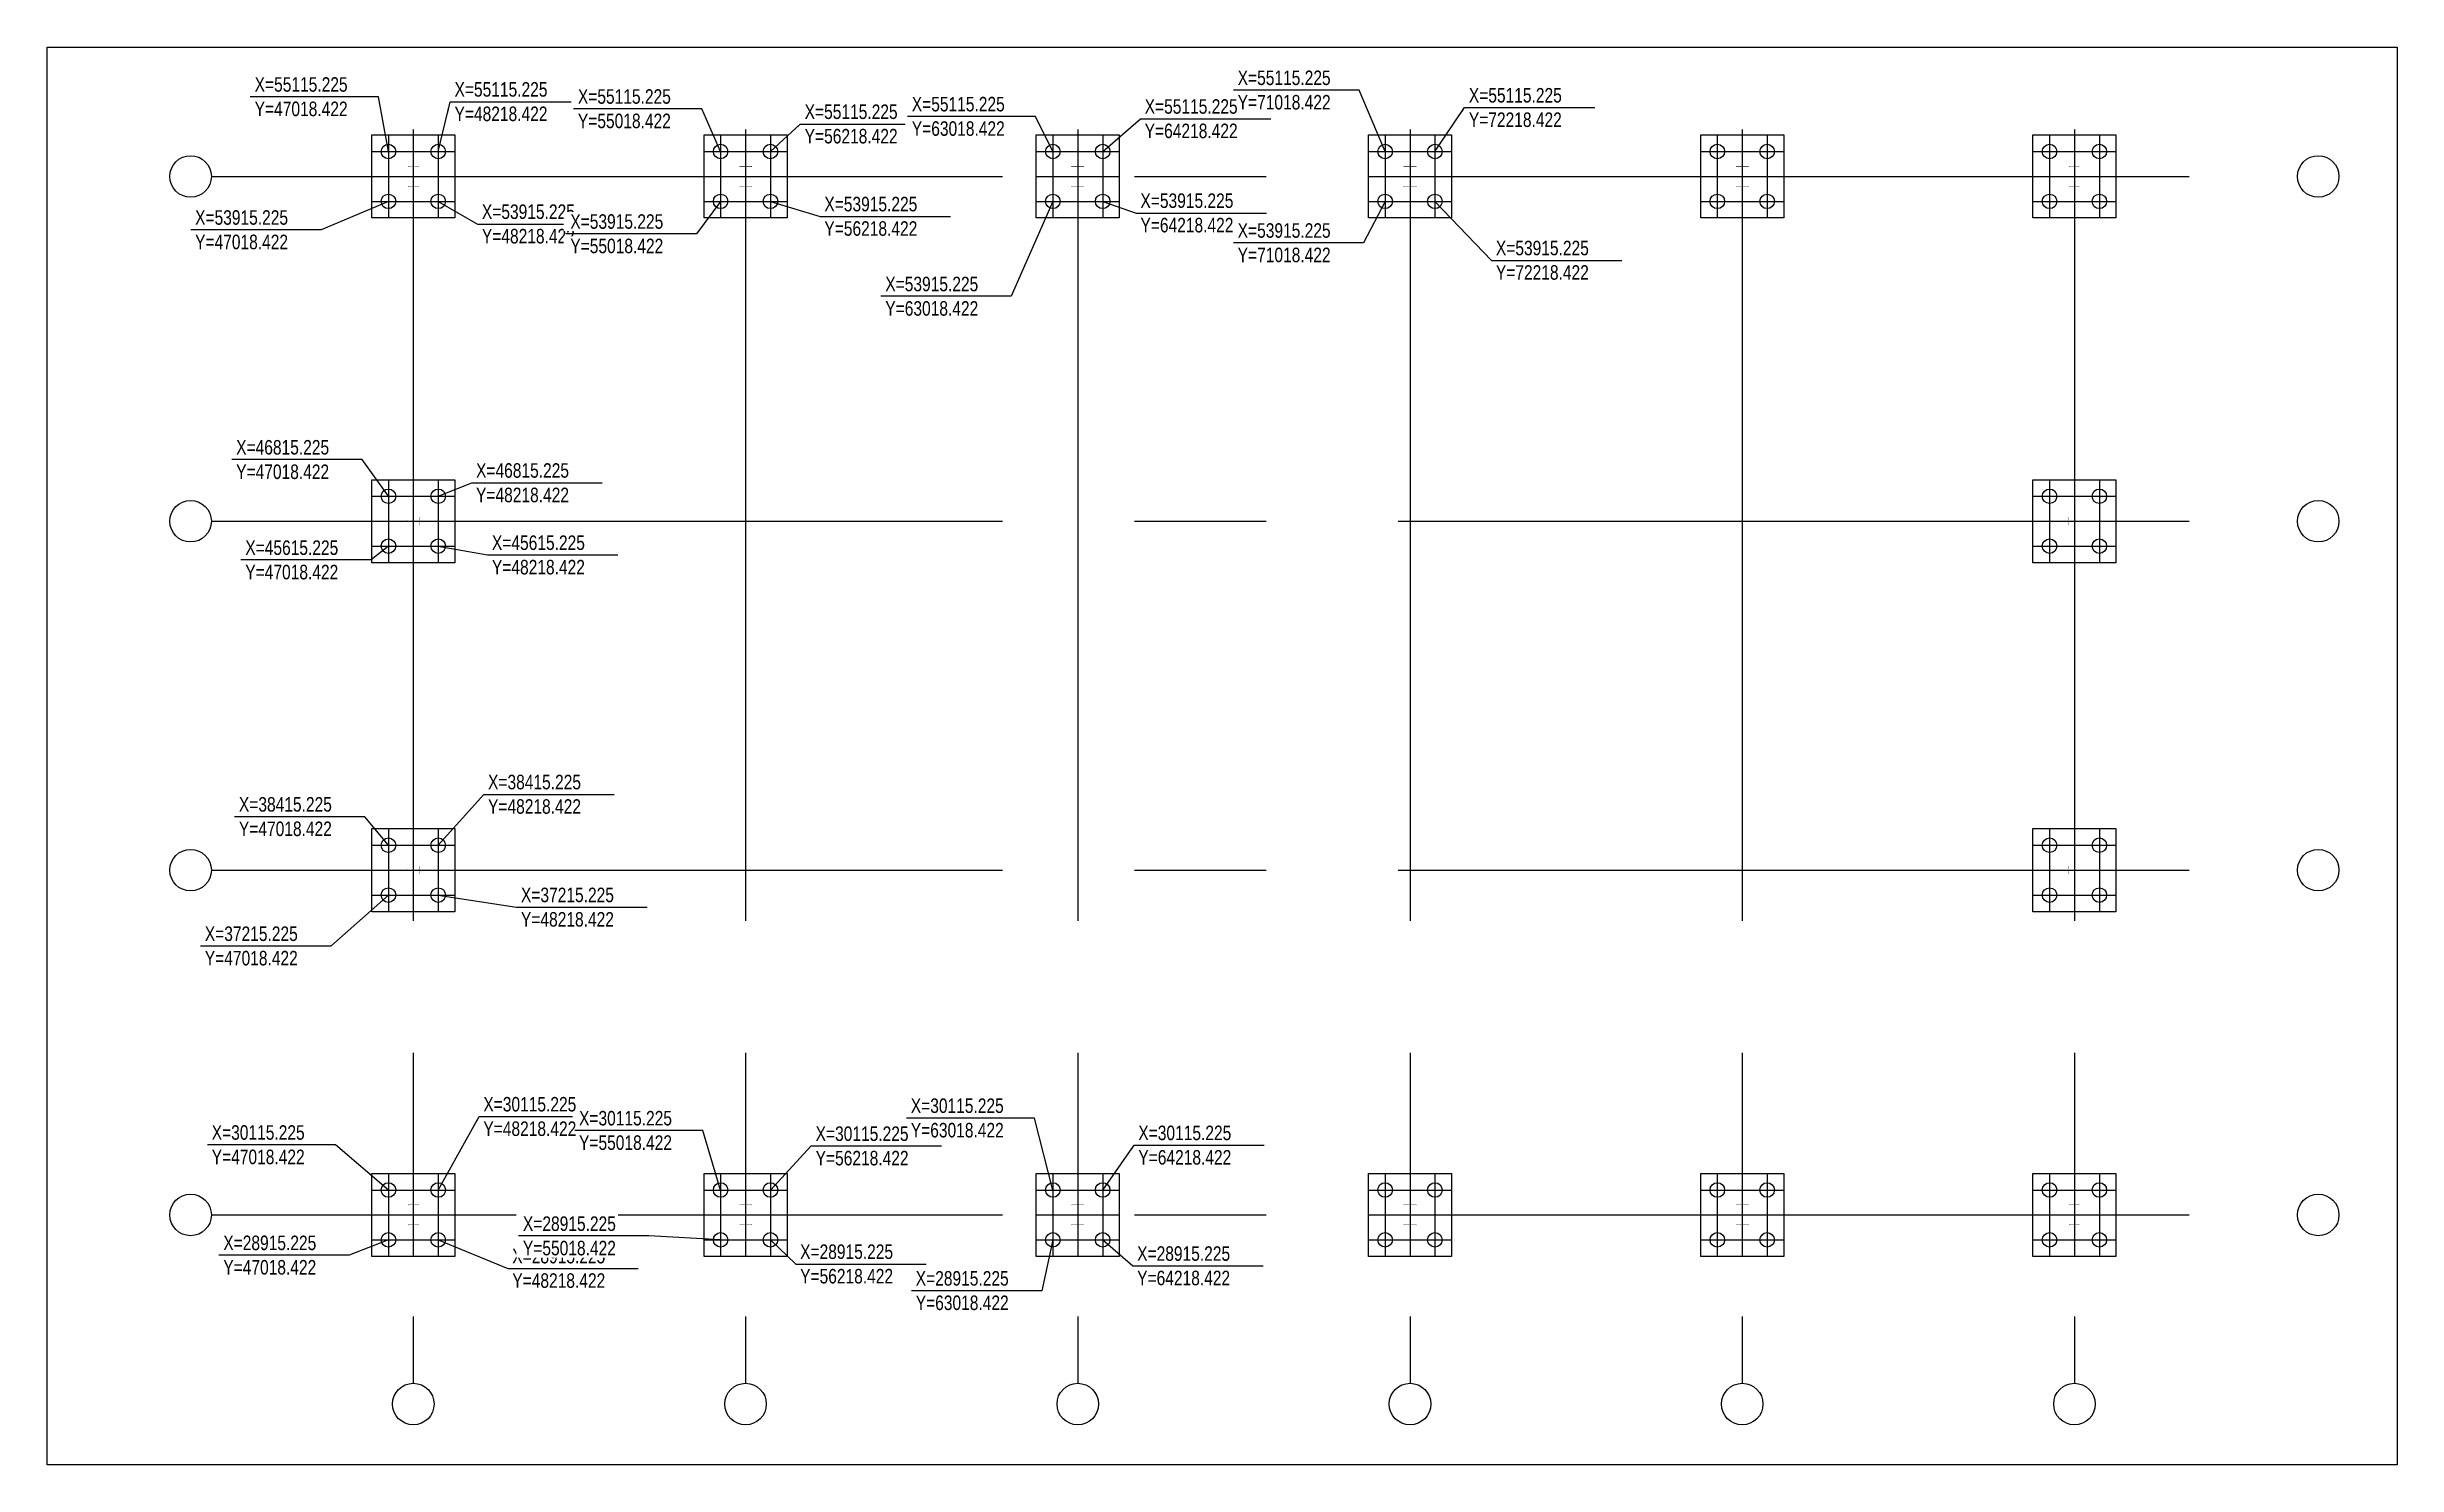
# Model space of a CAD drawing. Extents: x 38797 to 95385, y 23495 to 57631.
import ezdxf

# ---------------------------------------------------------------- set-up
doc = ezdxf.new("R2010")
doc.units = 0
doc.header["$LTSCALE"] = 1000
doc.header["$MEASUREMENT"] = 0
doc.linetypes.add('CENTER2', pattern=[28.575, 19.05, -3.175, 3.175, -3.175])
doc.linetypes.add('DASH', pattern=[0.35, 0.25, -0.1])
doc.layers.add('1A基础', color=7, linetype='Continuous', lineweight=25)
doc.layers.add('5A钢构件', color=210, linetype='Continuous', lineweight=20)
for name, color, linetype in [('DimZB', 3, 'Continuous'), ('DOTE', 1, 'Continuous'), ('PUB_DIM', 3, 'Continuous'), ('STXT_XG_THIN', 2, 'Continuous')]:
    doc.layers.add(name, color=color, linetype=linetype)
doc.styles.add('Dim_ZB', font='txt', dxfattribs={"width": 0.8})
doc.styles.get("Standard").update_dxf_attribs({"font": 'gbenor.shx', "bigfont": 'gbcbig.shx'})
doc.dimstyles.get("Standard").update_dxf_attribs({"dimscale": 100, "dimtxt": 3.5, "dimasz": 1, "dimexe": 2.5, "dimexo": 3, "dimgap": 1.5, "dimtad": 1, "dimdec": 0, "dimzin": 0, "dimdsep": 46, "dimtxsty": 'Standard', "dimblk": 'ARCHTICK', "dimcen": 0.09, "dimadec": 0, "dimazin": 0, "dimtfac": 1, "dimtdec": 0, "dimtix": 1, "dimtmove": 2, "dimatfit": 3, "dimfxl": 1, "dimtolj": 1, "dimtzin": 0, "dimarcsym": 0})

# ---------------------------------------------------------------- blocks, each defined once
blk = doc.blocks.new('GZ1')
at = {"layer": '5A钢构件', "const_width": 5}
for points in [[(554102, 171652), (554402, 171652)], [(554102, 171652), (554102, 171632)], [(554102, 171632), (554402, 171632)], [(554245, 171632), (554245, 171172)], [(554260, 171632), (554260, 171172)], [(554402, 171652), (554402, 171632)], [(554102, 171172), (554402, 171172)], [(554102, 171152), (554102, 171172)], [(554102, 171152), (554402, 171152)], [(554402, 171152), (554402, 171172)]]:
    blk.add_lwpolyline(points, dxfattribs=at)
at = {"layer": 'DOTE', "color": 1, "linetype": 'CENTER2'}
for p, q in [((554252, 171652), (554252, 171152)), ((554245, 171402), (554260, 171402))]:
    blk.add_line(p, q, dxfattribs=at)
blk = doc.blocks.new('GZ2')
at = {"layer": 'DOTE', "color": 1, "linetype": 'CENTER2'}
for p, q in [((600535, 165938), (600543, 165938)), ((600539, 166085), (600539, 165791))]:
    blk.add_line(p, q, dxfattribs=at)
at = {"layer": 'STXT_XG_THIN', "const_width": 3}
blk.add_lwpolyline([(600439, 165791), (600639, 165791), (600639, 165803), (600563, 165803, -0.414214), (600543, 165823), (600543, 166053, -0.414214), (600563, 166073), (600639, 166073), (600639, 166085), (600439, 166085), (600439, 166073), (600515, 166073, -0.414214), (600535, 166053), (600535, 165823, -0.414214), (600515, 165803), (600439, 165803), (600439, 165791)], format="xyb", dxfattribs=at)
blk = doc.blocks.new('GZ3')
at = {"layer": '5A钢构件', "const_width": 5}
for points in [[(597516, 172626), (597766, 172626)], [(597516, 172606), (597516, 172626)], [(597516, 172606), (597766, 172606)], [(597633, 172146), (597633, 172606)], [(597648, 172146), (597648, 172606)], [(597766, 172606), (597766, 172626)], [(597516, 172146), (597766, 172146)], [(597516, 172126), (597516, 172146)], [(597516, 172126), (597766, 172126)], [(597766, 172126), (597766, 172146)]]:
    blk.add_lwpolyline(points, dxfattribs=at)
at = {"layer": 'DOTE', "color": 1, "linetype": 'CENTER2'}
for p, q in [((597641, 172626), (597641, 172126)), ((597633, 172376), (597648, 172376))]:
    blk.add_line(p, q, dxfattribs=at)
blk = doc.blocks.new('_ArchTick')
at = {"color": 0, "linetype": 'ByBlock', "const_width": 0.4}
blk.add_lwpolyline([(-0.5, -0.5), (0.5, 0.5)], dxfattribs=at)
blk = doc.blocks.new('*U173', base_point=(47017, 55334))
at = {"insert": (43931, 55450), "char_height": 350, "attachment_point": 7, "style": 'Dim_ZB', "bg_fill": 3, "box_fill_scale": 1.15, "bg_fill_color": 256, "bg_fill_transparency": 0}
blk.add_mtext(' X=55115.225', dxfattribs=at)
at = {"insert": (43931, 55217), "char_height": 350, "attachment_point": 1, "style": 'Dim_ZB', "bg_fill": 3, "box_fill_scale": 1.15, "bg_fill_color": 256, "bg_fill_transparency": 0}
blk.add_mtext(' Y=47018.422', dxfattribs=at)
blk.add_line((47017, 55334), (43931, 55334))
blk = doc.blocks.new('*U175', base_point=(48247, 55280))
at = {"insert": (48247, 55396), "char_height": 350, "attachment_point": 7, "style": 'Dim_ZB', "bg_fill": 3, "box_fill_scale": 1.15, "bg_fill_color": 256, "bg_fill_transparency": 0}
blk.add_mtext(' X=55115.225', dxfattribs=at)
at = {"insert": (48247, 55163), "char_height": 350, "attachment_point": 1, "style": 'Dim_ZB', "bg_fill": 3, "box_fill_scale": 1.15, "bg_fill_color": 256, "bg_fill_transparency": 0}
blk.add_mtext(' Y=48218.422', dxfattribs=at)
blk.add_line((48247, 55280), (51386, 55280))
blk = doc.blocks.new('*U177', base_point=(46963, 53909))
at = {"insert": (43824, 54026), "char_height": 350, "attachment_point": 7, "style": 'Dim_ZB', "bg_fill": 3, "box_fill_scale": 1.15, "bg_fill_color": 256, "bg_fill_transparency": 0}
blk.add_mtext(' X=53915.225', dxfattribs=at)
at = {"insert": (43824, 53793), "char_height": 350, "attachment_point": 1, "style": 'Dim_ZB', "bg_fill": 3, "box_fill_scale": 1.15, "bg_fill_color": 256, "bg_fill_transparency": 0}
blk.add_mtext(' Y=47018.422', dxfattribs=at)
blk.add_line((46963, 53909), (43824, 53909))
blk = doc.blocks.new('*U179', base_point=(48280, 53888))
at = {"insert": (48280, 54005), "char_height": 350, "attachment_point": 7, "style": 'Dim_ZB', "bg_fill": 3, "box_fill_scale": 1.15, "bg_fill_color": 256, "bg_fill_transparency": 0}
blk.add_mtext(' X=53915.225', dxfattribs=at)
at = {"insert": (48280, 53771), "char_height": 350, "attachment_point": 1, "style": 'Dim_ZB', "bg_fill": 3, "box_fill_scale": 1.15, "bg_fill_color": 256, "bg_fill_transparency": 0}
blk.add_mtext(' Y=48218.422', dxfattribs=at)
blk.add_line((48280, 53888), (51418, 53888))
blk = doc.blocks.new('*U181', base_point=(54983, 55247))
at = {"insert": (51898, 55364), "char_height": 350, "attachment_point": 7, "style": 'Dim_ZB', "bg_fill": 3, "box_fill_scale": 1.15, "bg_fill_color": 256, "bg_fill_transparency": 0}
blk.add_mtext(' X=55115.225', dxfattribs=at)
at = {"insert": (51898, 55131), "char_height": 350, "attachment_point": 1, "style": 'Dim_ZB', "bg_fill": 3, "box_fill_scale": 1.15, "bg_fill_color": 256, "bg_fill_transparency": 0}
blk.add_mtext(' Y=55018.422', dxfattribs=at)
blk.add_line((54983, 55247), (51898, 55247))
blk = doc.blocks.new('*U183', base_point=(56300, 55247))
at = {"insert": (56300, 55364), "char_height": 350, "attachment_point": 7, "style": 'Dim_ZB', "bg_fill": 3, "box_fill_scale": 1.15, "bg_fill_color": 256, "bg_fill_transparency": 0}
blk.add_mtext(' X=55115.225', dxfattribs=at)
at = {"insert": (56300, 55131), "char_height": 350, "attachment_point": 1, "style": 'Dim_ZB', "bg_fill": 3, "box_fill_scale": 1.15, "bg_fill_color": 256, "bg_fill_transparency": 0}
blk.add_mtext(' Y=56218.422', dxfattribs=at)
blk.add_line((56300, 55247), (59439, 55247))
blk = doc.blocks.new('*U184', base_point=(56218, 53915))
at = {"insert": (56218, 54032), "char_height": 350, "attachment_point": 7, "style": 'Dim_ZB', "bg_fill": 3, "box_fill_scale": 1.15, "bg_fill_color": 256, "bg_fill_transparency": 0}
blk.add_mtext(' X=53915.225', dxfattribs=at)
at = {"insert": (56218, 53799), "char_height": 350, "attachment_point": 1, "style": 'Dim_ZB', "bg_fill": 3, "box_fill_scale": 1.15, "bg_fill_color": 256, "bg_fill_transparency": 0}
blk.add_mtext(' Y=56218.422', dxfattribs=at)
blk.add_line((56218, 53915), (59357, 53915))
blk = doc.blocks.new('*U186', base_point=(54994, 53866))
at = {"insert": (51855, 53983), "char_height": 350, "attachment_point": 7, "style": 'Dim_ZB', "bg_fill": 3, "box_fill_scale": 1.15, "bg_fill_color": 256, "bg_fill_transparency": 0}
blk.add_mtext(' X=53915.225', dxfattribs=at)
at = {"insert": (51855, 53750), "char_height": 350, "attachment_point": 1, "style": 'Dim_ZB', "bg_fill": 3, "box_fill_scale": 1.15, "bg_fill_color": 256, "bg_fill_transparency": 0}
blk.add_mtext(' Y=55018.422', dxfattribs=at)
blk.add_line((54994, 53866), (51855, 53866))
blk = doc.blocks.new('*U187', base_point=(63018, 55115))
at = {"insert": (59933, 55232), "char_height": 350, "attachment_point": 7, "style": 'Dim_ZB', "bg_fill": 3, "box_fill_scale": 1.15, "bg_fill_color": 256, "bg_fill_transparency": 0}
blk.add_mtext(' X=55115.225', dxfattribs=at)
at = {"insert": (59933, 54999), "char_height": 350, "attachment_point": 1, "style": 'Dim_ZB', "bg_fill": 3, "box_fill_scale": 1.15, "bg_fill_color": 256, "bg_fill_transparency": 0}
blk.add_mtext(' Y=63018.422', dxfattribs=at)
blk.add_line((63018, 55115), (59933, 55115))
blk = doc.blocks.new('*U189', base_point=(64262, 55150))
at = {"insert": (64262, 55266), "char_height": 350, "attachment_point": 7, "style": 'Dim_ZB', "bg_fill": 3, "box_fill_scale": 1.15, "bg_fill_color": 256, "bg_fill_transparency": 0}
blk.add_mtext(' X=55115.225', dxfattribs=at)
at = {"insert": (64262, 55033), "char_height": 350, "attachment_point": 1, "style": 'Dim_ZB', "bg_fill": 3, "box_fill_scale": 1.15, "bg_fill_color": 256, "bg_fill_transparency": 0}
blk.add_mtext(' Y=64218.422', dxfattribs=at)
blk.add_line((64262, 55150), (67400, 55150))
blk = doc.blocks.new('*U190', base_point=(64218, 53915))
at = {"insert": (64218, 54032), "char_height": 350, "attachment_point": 7, "style": 'Dim_ZB', "bg_fill": 3, "box_fill_scale": 1.15, "bg_fill_color": 256, "bg_fill_transparency": 0}
blk.add_mtext(' X=53915.225', dxfattribs=at)
at = {"insert": (64218, 53799), "char_height": 350, "attachment_point": 1, "style": 'Dim_ZB', "bg_fill": 3, "box_fill_scale": 1.15, "bg_fill_color": 256, "bg_fill_transparency": 0}
blk.add_mtext(' Y=64218.422', dxfattribs=at)
blk.add_line((64218, 53915), (67357, 53915))
blk = doc.blocks.new('*U192', base_point=(63011, 53859))
at = {"insert": (59872, 53975), "char_height": 350, "attachment_point": 7, "style": 'Dim_ZB', "bg_fill": 3, "box_fill_scale": 1.15, "bg_fill_color": 256, "bg_fill_transparency": 0}
blk.add_mtext(' X=53915.225', dxfattribs=at)
at = {"insert": (59872, 53742), "char_height": 350, "attachment_point": 1, "style": 'Dim_ZB', "bg_fill": 3, "box_fill_scale": 1.15, "bg_fill_color": 256, "bg_fill_transparency": 0}
blk.add_mtext(' Y=63018.422', dxfattribs=at)
blk.add_line((63011, 53859), (59872, 53859))
blk = doc.blocks.new('*U194', base_point=(48269, 46867))
at = {"insert": (48269, 46984), "char_height": 350, "attachment_point": 7, "style": 'Dim_ZB', "bg_fill": 3, "box_fill_scale": 1.15, "bg_fill_color": 256, "bg_fill_transparency": 0}
blk.add_mtext(' X=46815.225', dxfattribs=at)
at = {"insert": (48269, 46750), "char_height": 350, "attachment_point": 1, "style": 'Dim_ZB', "bg_fill": 3, "box_fill_scale": 1.15, "bg_fill_color": 256, "bg_fill_transparency": 0}
blk.add_mtext(' Y=48218.422', dxfattribs=at)
blk.add_line((48269, 46867), (51408, 46867))
blk = doc.blocks.new('*U196', base_point=(46902, 47009))
at = {"insert": (43763, 47126), "char_height": 350, "attachment_point": 7, "style": 'Dim_ZB', "bg_fill": 3, "box_fill_scale": 1.15, "bg_fill_color": 256, "bg_fill_transparency": 0}
blk.add_mtext(' X=46815.225', dxfattribs=at)
at = {"insert": (43763, 46892), "char_height": 350, "attachment_point": 1, "style": 'Dim_ZB', "bg_fill": 3, "box_fill_scale": 1.15, "bg_fill_color": 256, "bg_fill_transparency": 0}
blk.add_mtext(' Y=47018.422', dxfattribs=at)
blk.add_line((46902, 47009), (43763, 47009))
blk = doc.blocks.new('*U197', base_point=(47018, 45615))
at = {"insert": (43880, 45732), "char_height": 350, "attachment_point": 7, "style": 'Dim_ZB', "bg_fill": 3, "box_fill_scale": 1.15, "bg_fill_color": 256, "bg_fill_transparency": 0}
blk.add_mtext(' X=45615.225', dxfattribs=at)
at = {"insert": (43880, 45499), "char_height": 350, "attachment_point": 1, "style": 'Dim_ZB', "bg_fill": 3, "box_fill_scale": 1.15, "bg_fill_color": 256, "bg_fill_transparency": 0}
blk.add_mtext(' Y=47018.422', dxfattribs=at)
blk.add_line((47018, 45615), (43880, 45615))
blk = doc.blocks.new('*U199', base_point=(48280, 45610))
at = {"insert": (48280, 45726), "char_height": 350, "attachment_point": 7, "style": 'Dim_ZB', "bg_fill": 3, "box_fill_scale": 1.15, "bg_fill_color": 256, "bg_fill_transparency": 0}
blk.add_mtext(' X=45615.225', dxfattribs=at)
at = {"insert": (48280, 45493), "char_height": 350, "attachment_point": 1, "style": 'Dim_ZB', "bg_fill": 3, "box_fill_scale": 1.15, "bg_fill_color": 256, "bg_fill_transparency": 0}
blk.add_mtext(' Y=48218.422', dxfattribs=at)
blk.add_line((48280, 45610), (51418, 45610))
blk = doc.blocks.new('*U200', base_point=(72218, 55115))
at = {"insert": (72218, 55232), "char_height": 350, "attachment_point": 7, "style": 'Dim_ZB', "bg_fill": 3, "box_fill_scale": 1.15, "bg_fill_color": 256, "bg_fill_transparency": 0}
blk.add_mtext(' X=55115.225', dxfattribs=at)
at = {"insert": (72218, 54999), "char_height": 350, "attachment_point": 1, "style": 'Dim_ZB', "bg_fill": 3, "box_fill_scale": 1.15, "bg_fill_color": 256, "bg_fill_transparency": 0}
blk.add_mtext(' Y=72218.422', dxfattribs=at)
blk.add_line((72218, 55115), (75357, 55115))
blk = doc.blocks.new('*U202', base_point=(70643, 56190))
at = {"insert": (67611, 56306), "char_height": 350, "attachment_point": 7, "style": 'Dim_ZB', "bg_fill": 3, "box_fill_scale": 1.15, "bg_fill_color": 256, "bg_fill_transparency": 0}
blk.add_mtext(' X=55115.225', dxfattribs=at)
at = {"insert": (67611, 56073), "char_height": 350, "attachment_point": 1, "style": 'Dim_ZB', "bg_fill": 3, "box_fill_scale": 1.15, "bg_fill_color": 256, "bg_fill_transparency": 0}
blk.add_mtext(' Y=71018.422', dxfattribs=at)
blk.add_line((70643, 56190), (67611, 56190))
blk = doc.blocks.new('*U203', base_point=(71018, 53915))
at = {"insert": (67880, 54032), "char_height": 350, "attachment_point": 7, "style": 'Dim_ZB', "bg_fill": 3, "box_fill_scale": 1.15, "bg_fill_color": 256, "bg_fill_transparency": 0}
blk.add_mtext(' X=53915.225', dxfattribs=at)
at = {"insert": (67880, 53799), "char_height": 350, "attachment_point": 1, "style": 'Dim_ZB', "bg_fill": 3, "box_fill_scale": 1.15, "bg_fill_color": 256, "bg_fill_transparency": 0}
blk.add_mtext(' Y=71018.422', dxfattribs=at)
blk.add_line((71018, 53915), (67880, 53915))
blk = doc.blocks.new('*U205', base_point=(72298, 53832))
at = {"insert": (72298, 53949), "char_height": 350, "attachment_point": 7, "style": 'Dim_ZB', "bg_fill": 3, "box_fill_scale": 1.15, "bg_fill_color": 256, "bg_fill_transparency": 0}
blk.add_mtext(' X=53915.225', dxfattribs=at)
at = {"insert": (72298, 53716), "char_height": 350, "attachment_point": 1, "style": 'Dim_ZB', "bg_fill": 3, "box_fill_scale": 1.15, "bg_fill_color": 256, "bg_fill_transparency": 0}
blk.add_mtext(' Y=72218.422', dxfattribs=at)
blk.add_line((72298, 53832), (75436, 53832))
blk = doc.blocks.new('*U207', base_point=(46962, 38564))
at = {"insert": (43824, 38681), "char_height": 350, "attachment_point": 7, "style": 'Dim_ZB', "bg_fill": 3, "box_fill_scale": 1.15, "bg_fill_color": 256, "bg_fill_transparency": 0}
blk.add_mtext(' X=38415.225', dxfattribs=at)
at = {"insert": (43824, 38448), "char_height": 350, "attachment_point": 1, "style": 'Dim_ZB', "bg_fill": 3, "box_fill_scale": 1.15, "bg_fill_color": 256, "bg_fill_transparency": 0}
blk.add_mtext(' Y=47018.422', dxfattribs=at)
blk.add_line((46962, 38564), (43824, 38564))
blk = doc.blocks.new('*U209', base_point=(48378, 38876))
at = {"insert": (48378, 38992), "char_height": 350, "attachment_point": 7, "style": 'Dim_ZB', "bg_fill": 3, "box_fill_scale": 1.15, "bg_fill_color": 256, "bg_fill_transparency": 0}
blk.add_mtext(' X=38415.225', dxfattribs=at)
at = {"insert": (48378, 38759), "char_height": 350, "attachment_point": 1, "style": 'Dim_ZB', "bg_fill": 3, "box_fill_scale": 1.15, "bg_fill_color": 256, "bg_fill_transparency": 0}
blk.add_mtext(' Y=48218.422', dxfattribs=at)
blk.add_line((48378, 38876), (51517, 38876))
blk = doc.blocks.new('*U210', base_point=(48218, 37215))
at = {"insert": (48218, 37332), "char_height": 350, "attachment_point": 7, "style": 'Dim_ZB', "bg_fill": 3, "box_fill_scale": 1.15, "bg_fill_color": 256, "bg_fill_transparency": 0}
blk.add_mtext(' X=37215.225', dxfattribs=at)
at = {"insert": (48218, 37099), "char_height": 350, "attachment_point": 1, "style": 'Dim_ZB', "bg_fill": 3, "box_fill_scale": 1.15, "bg_fill_color": 256, "bg_fill_transparency": 0}
blk.add_mtext(' Y=48218.422', dxfattribs=at)
blk.add_line((48218, 37215), (51357, 37215))
blk = doc.blocks.new('*U212', base_point=(46877, 37205))
at = {"insert": (43739, 37322), "char_height": 350, "attachment_point": 7, "style": 'Dim_ZB', "bg_fill": 3, "box_fill_scale": 1.15, "bg_fill_color": 256, "bg_fill_transparency": 0}
blk.add_mtext(' X=37215.225', dxfattribs=at)
at = {"insert": (43739, 37089), "char_height": 350, "attachment_point": 1, "style": 'Dim_ZB', "bg_fill": 3, "box_fill_scale": 1.15, "bg_fill_color": 256, "bg_fill_transparency": 0}
blk.add_mtext(' Y=47018.422', dxfattribs=at)
blk.add_line((46877, 37205), (43739, 37205))
blk = doc.blocks.new('*U213', base_point=(47018, 30115))
at = {"insert": (43933, 30232), "char_height": 350, "attachment_point": 7, "style": 'Dim_ZB', "bg_fill": 3, "box_fill_scale": 1.15, "bg_fill_color": 256, "bg_fill_transparency": 0}
blk.add_mtext(' X=30115.225', dxfattribs=at)
at = {"insert": (43933, 29999), "char_height": 350, "attachment_point": 1, "style": 'Dim_ZB', "bg_fill": 3, "box_fill_scale": 1.15, "bg_fill_color": 256, "bg_fill_transparency": 0}
blk.add_mtext(' Y=47018.422', dxfattribs=at)
blk.add_line((47018, 30115), (43933, 30115))
blk = doc.blocks.new('*U215', base_point=(48860, 31515))
at = {"insert": (48860, 31632), "char_height": 350, "attachment_point": 7, "style": 'Dim_ZB', "bg_fill": 3, "box_fill_scale": 1.15, "bg_fill_color": 256, "bg_fill_transparency": 0}
blk.add_mtext(' X=30115.225', dxfattribs=at)
at = {"insert": (48860, 31398), "char_height": 350, "attachment_point": 1, "style": 'Dim_ZB', "bg_fill": 3, "box_fill_scale": 1.15, "bg_fill_color": 256, "bg_fill_transparency": 0}
blk.add_mtext(' Y=48218.422', dxfattribs=at)
blk.add_line((48860, 31515), (51999, 31515))
blk = doc.blocks.new('*U217', base_point=(46823, 28848))
at = {"insert": (43684, 28965), "char_height": 350, "attachment_point": 7, "style": 'Dim_ZB', "bg_fill": 3, "box_fill_scale": 1.15, "bg_fill_color": 256, "bg_fill_transparency": 0}
blk.add_mtext(' X=28915.225', dxfattribs=at)
at = {"insert": (43684, 28732), "char_height": 350, "attachment_point": 1, "style": 'Dim_ZB', "bg_fill": 3, "box_fill_scale": 1.15, "bg_fill_color": 256, "bg_fill_transparency": 0}
blk.add_mtext(' Y=47018.422', dxfattribs=at)
blk.add_line((46823, 28848), (43684, 28848))
blk = doc.blocks.new('*U219', base_point=(48298, 28866))
at = {"insert": (48298, 28983), "char_height": 350, "attachment_point": 7, "style": 'Dim_ZB', "bg_fill": 3, "box_fill_scale": 1.15, "bg_fill_color": 256, "bg_fill_transparency": 0}
blk.add_mtext(' X=28915.225', dxfattribs=at)
at = {"insert": (48298, 28749), "char_height": 350, "attachment_point": 1, "style": 'Dim_ZB', "bg_fill": 3, "box_fill_scale": 1.15, "bg_fill_color": 256, "bg_fill_transparency": 0}
blk.add_mtext(' Y=48218.422', dxfattribs=at)
blk.add_line((48298, 28866), (51437, 28866))
blk = doc.blocks.new('*U221', base_point=(54926, 30145))
at = {"insert": (51841, 30261), "char_height": 350, "attachment_point": 7, "style": 'Dim_ZB', "bg_fill": 3, "box_fill_scale": 1.15, "bg_fill_color": 256, "bg_fill_transparency": 0}
blk.add_mtext(' X=30115.225', dxfattribs=at)
at = {"insert": (51841, 30028), "char_height": 350, "attachment_point": 1, "style": 'Dim_ZB', "bg_fill": 3, "box_fill_scale": 1.15, "bg_fill_color": 256, "bg_fill_transparency": 0}
blk.add_mtext(' Y=55018.422', dxfattribs=at)
blk.add_line((54926, 30145), (51841, 30145))
blk = doc.blocks.new('*U223', base_point=(56455, 30376))
at = {"insert": (56455, 30492), "char_height": 350, "attachment_point": 7, "style": 'Dim_ZB', "bg_fill": 3, "box_fill_scale": 1.15, "bg_fill_color": 256, "bg_fill_transparency": 0}
blk.add_mtext(' X=30115.225', dxfattribs=at)
at = {"insert": (56455, 30259), "char_height": 350, "attachment_point": 1, "style": 'Dim_ZB', "bg_fill": 3, "box_fill_scale": 1.15, "bg_fill_color": 256, "bg_fill_transparency": 0}
blk.add_mtext(' Y=56218.422', dxfattribs=at)
blk.add_line((56455, 30376), (59593, 30376))
blk = doc.blocks.new('*U225', base_point=(54642, 28901))
at = {"insert": (51503, 29018), "char_height": 350, "attachment_point": 7, "style": 'Dim_ZB', "bg_fill": 3, "box_fill_scale": 1.15, "bg_fill_color": 256, "bg_fill_transparency": 0}
blk.add_mtext(' X=28915.225', dxfattribs=at)
at = {"insert": (51503, 28785), "char_height": 350, "attachment_point": 1, "style": 'Dim_ZB', "bg_fill": 3, "box_fill_scale": 1.15, "bg_fill_color": 256, "bg_fill_transparency": 0}
blk.add_mtext(' Y=55018.422', dxfattribs=at)
blk.add_line((54642, 28901), (51503, 28901))
blk = doc.blocks.new('*U227', base_point=(56330, 28937))
at = {"insert": (56330, 29054), "char_height": 350, "attachment_point": 7, "style": 'Dim_ZB', "bg_fill": 3, "box_fill_scale": 1.15, "bg_fill_color": 256, "bg_fill_transparency": 0}
blk.add_mtext(' X=28915.225', dxfattribs=at)
at = {"insert": (56330, 28820), "char_height": 350, "attachment_point": 1, "style": 'Dim_ZB', "bg_fill": 3, "box_fill_scale": 1.15, "bg_fill_color": 256, "bg_fill_transparency": 0}
blk.add_mtext(' Y=56218.422', dxfattribs=at)
blk.add_line((56330, 28937), (59469, 28937))
blk = doc.blocks.new('*U230', base_point=(64944, 31136))
at = {"insert": (64944, 31253), "char_height": 350, "attachment_point": 7, "style": 'Dim_ZB', "bg_fill": 3, "box_fill_scale": 1.15, "bg_fill_color": 256, "bg_fill_transparency": 0}
blk.add_mtext(' X=30115.225', dxfattribs=at)
at = {"insert": (64944, 31020), "char_height": 350, "attachment_point": 1, "style": 'Dim_ZB', "bg_fill": 3, "box_fill_scale": 1.15, "bg_fill_color": 256, "bg_fill_transparency": 0}
blk.add_mtext(' Y=64218.422', dxfattribs=at)
blk.add_line((64944, 31136), (68082, 31136))
blk = doc.blocks.new('*U232', base_point=(62950, 30766))
at = {"insert": (59864, 30883), "char_height": 350, "attachment_point": 7, "style": 'Dim_ZB', "bg_fill": 3, "box_fill_scale": 1.15, "bg_fill_color": 256, "bg_fill_transparency": 0}
blk.add_mtext(' X=30115.225', dxfattribs=at)
at = {"insert": (59864, 30649), "char_height": 350, "attachment_point": 1, "style": 'Dim_ZB', "bg_fill": 3, "box_fill_scale": 1.15, "bg_fill_color": 256, "bg_fill_transparency": 0}
blk.add_mtext(' Y=63018.422', dxfattribs=at)
blk.add_line((62950, 30766), (59864, 30766))
blk = doc.blocks.new('*U233', base_point=(63018, 28915))
at = {"insert": (59880, 29032), "char_height": 350, "attachment_point": 7, "style": 'Dim_ZB', "bg_fill": 3, "box_fill_scale": 1.15, "bg_fill_color": 256, "bg_fill_transparency": 0}
blk.add_mtext(' X=28915.225', dxfattribs=at)
at = {"insert": (59880, 28799), "char_height": 350, "attachment_point": 1, "style": 'Dim_ZB', "bg_fill": 3, "box_fill_scale": 1.15, "bg_fill_color": 256, "bg_fill_transparency": 0}
blk.add_mtext(' Y=63018.422', dxfattribs=at)
blk.add_line((63018, 28915), (59880, 28915))
blk = doc.blocks.new('*U235', base_point=(64345, 29058))
at = {"insert": (64345, 29174), "char_height": 350, "attachment_point": 7, "style": 'Dim_ZB', "bg_fill": 3, "box_fill_scale": 1.15, "bg_fill_color": 256, "bg_fill_transparency": 0}
blk.add_mtext(' X=28915.225', dxfattribs=at)
at = {"insert": (64345, 28941), "char_height": 350, "attachment_point": 1, "style": 'Dim_ZB', "bg_fill": 3, "box_fill_scale": 1.15, "bg_fill_color": 256, "bg_fill_transparency": 0}
blk.add_mtext(' Y=64218.422', dxfattribs=at)
blk.add_line((64345, 29058), (67484, 29058))

msp = doc.modelspace()

# ---------------------------------------------------------------- linework, layer by layer
msp.add_lwpolyline([(38797, 57631), (95385, 57631), (95385, 23495), (38797, 23495)], close=True)
at = {"layer": '1A基础', "linetype": 'DASH', "ltscale": 10}
for points in [[(46618, 55515), (48618, 55515), (48618, 53515), (46618, 53515)], [(54618, 55515), (56618, 55515), (56618, 53515), (54618, 53515)], [(62618, 55515), (64618, 55515), (64618, 53515), (62618, 53515)], [(70618, 55515), (72618, 55515), (72618, 53515), (70618, 53515)], [(78618, 55515), (80618, 55515), (80618, 53515), (78618, 53515)], [(86618, 55515), (88618, 55515), (88618, 53515), (86618, 53515)], [(46618, 47215), (48618, 47215), (48618, 45215), (46618, 45215)], [(86618, 47215), (88618, 47215), (88618, 45215), (86618, 45215)], [(46618, 38815), (48618, 38815), (48618, 36815), (46618, 36815)], [(86618, 38815), (88618, 38815), (88618, 36815), (86618, 36815)], [(46618, 30515), (48618, 30515), (48618, 28515), (46618, 28515)], [(54618, 30515), (56618, 30515), (56618, 28515), (54618, 28515)], [(62618, 30515), (64618, 30515), (64618, 28515), (62618, 28515)], [(70618, 30515), (72618, 30515), (72618, 28515), (70618, 28515)], [(78618, 30515), (80618, 30515), (80618, 28515), (78618, 28515)], [(86618, 30515), (88618, 30515), (88618, 28515), (86618, 28515)]]:
    msp.add_lwpolyline(points, close=True, dxfattribs=at)
at = {"layer": '1A基础', "color": 2}
for centre in [(47018, 55115), (48218, 55115), (55018, 55115), (56218, 55115), (63018, 55115), (64218, 55115), (71018, 55115), (72218, 55115), (79018, 55115), (80218, 55115), (87018, 55115), (88218, 55115), (47018, 53915), (48218, 53915), (55018, 53915), (56218, 53915), (63018, 53915), (64218, 53915), (71018, 53915), (72218, 53915), (79018, 53915), (80218, 53915), (87018, 53915), (88218, 53915), (47018, 46815), (48218, 46815), (87018, 46815), (88218, 46815), (47018, 45615), (48218, 45615), (87018, 45615), (88218, 45615), (47018, 38415), (48218, 38415), (87018, 38415), (88218, 38415), (47018, 37215), (48218, 37215), (87018, 37215), (88218, 37215), (47018, 30115), (48218, 30115), (55018, 30115), (56218, 30115), (63018, 30115), (64218, 30115), (71018, 30115), (72218, 30115), (79018, 30115), (80218, 30115), (87018, 30115), (88218, 30115), (47018, 28915), (48218, 28915), (55018, 28915), (56218, 28915), (63018, 28915), (64218, 28915), (71018, 28915), (72218, 28915), (79018, 28915), (80218, 28915), (87018, 28915), (88218, 28915)]:
    msp.add_circle(centre, 175, dxfattribs=at)
at = {"layer": 'DOTE', "color": 1, "linetype": 'CENTER2', "ltscale": 0.5}
for p, q in [((47018, 55515), (47018, 53515)), ((47618, 55515), (47618, 53515)), ((48218, 55515), (48218, 53515)), ((55018, 55515), (55018, 53515)), ((55618, 55515), (55618, 53515)), ((56218, 55515), (56218, 53515)), ((63018, 55515), (63018, 53515)), ((63618, 55515), (63618, 53515)), ((64218, 55515), (64218, 53515)), ((71018, 55515), (71018, 53515)), ((71618, 55515), (71618, 53515)), ((72218, 55515), (72218, 53515)), ((79018, 55515), (79018, 53515)), ((79618, 55515), (79618, 53515)), ((80218, 55515), (80218, 53515)), ((87018, 55515), (87018, 53515)), ((87618, 55515), (87618, 53515)), ((88218, 55515), (88218, 53515)), ((46618, 55115), (48618, 55115)), ((46793, 55115), (47243, 55115)), ((47018, 55340), (47018, 54890)), ((47993, 55115), (48443, 55115)), ((48218, 55340), (48218, 54890)), ((54618, 55115), (56618, 55115)), ((54793, 55115), (55243, 55115)), ((55018, 55340), (55018, 54890)), ((55993, 55115), (56443, 55115)), ((56218, 55340), (56218, 54890)), ((62618, 55115), (64618, 55115)), ((62793, 55115), (63243, 55115)), ((63018, 55340), (63018, 54890)), ((63993, 55115), (64443, 55115)), ((64218, 55340), (64218, 54890)), ((70618, 55115), (72618, 55115)), ((70793, 55115), (71243, 55115)), ((71018, 55340), (71018, 54890)), ((71993, 55115), (72443, 55115)), ((72218, 55340), (72218, 54890)), ((78618, 55115), (80618, 55115)), ((78793, 55115), (79243, 55115)), ((79018, 55340), (79018, 54890)), ((79993, 55115), (80443, 55115)), ((80218, 55340), (80218, 54890)), ((86618, 55115), (88618, 55115)), ((86793, 55115), (87243, 55115)), ((87018, 55340), (87018, 54890)), ((87993, 55115), (88443, 55115)), ((88218, 55340), (88218, 54890)), ((46618, 54515), (48618, 54515)), ((54618, 54515), (56618, 54515)), ((62618, 54515), (64618, 54515)), ((70618, 54515), (72618, 54515)), ((78618, 54515), (80618, 54515)), ((86618, 54515), (88618, 54515)), ((46618, 53915), (48618, 53915)), ((46793, 53915), (47243, 53915)), ((47018, 54140), (47018, 53690)), ((47993, 53915), (48443, 53915)), ((48218, 54140), (48218, 53690)), ((54618, 53915), (56618, 53915)), ((54793, 53915), (55243, 53915)), ((55018, 54140), (55018, 53690)), ((55993, 53915), (56443, 53915)), ((56218, 54140), (56218, 53690)), ((62618, 53915), (64618, 53915)), ((62793, 53915), (63243, 53915)), ((63018, 54140), (63018, 53690)), ((63993, 53915), (64443, 53915)), ((64218, 54140), (64218, 53690)), ((70618, 53915), (72618, 53915)), ((70793, 53915), (71243, 53915)), ((71018, 54140), (71018, 53690)), ((71993, 53915), (72443, 53915)), ((72218, 54140), (72218, 53690)), ((78618, 53915), (80618, 53915)), ((78793, 53915), (79243, 53915)), ((79018, 54140), (79018, 53690)), ((79993, 53915), (80443, 53915)), ((80218, 54140), (80218, 53690)), ((86618, 53915), (88618, 53915)), ((86793, 53915), (87243, 53915)), ((87018, 54140), (87018, 53690)), ((87993, 53915), (88443, 53915)), ((88218, 54140), (88218, 53690)), ((47018, 47215), (47018, 45215)), ((47018, 47040), (47018, 46590)), ((47618, 47215), (47618, 45215)), ((48218, 47215), (48218, 45215)), ((48218, 47040), (48218, 46590)), ((87018, 47215), (87018, 45215)), ((87018, 47040), (87018, 46590)), ((87618, 47215), (87618, 45215)), ((88218, 47215), (88218, 45215)), ((88218, 47040), (88218, 46590)), ((46618, 46815), (48618, 46815)), ((46793, 46815), (47243, 46815)), ((47993, 46815), (48443, 46815)), ((86618, 46815), (88618, 46815)), ((86793, 46815), (87243, 46815)), ((87993, 46815), (88443, 46815)), ((46618, 46215), (48618, 46215)), ((47018, 45840), (47018, 45390)), ((48218, 45840), (48218, 45390)), ((86618, 46215), (88618, 46215)), ((87018, 45840), (87018, 45390)), ((88218, 45840), (88218, 45390)), ((46618, 45615), (48618, 45615)), ((46793, 45615), (47243, 45615)), ((47993, 45615), (48443, 45615)), ((86618, 45615), (88618, 45615)), ((86793, 45615), (87243, 45615)), ((87993, 45615), (88443, 45615)), ((47018, 38815), (47018, 36815)), ((47018, 38640), (47018, 38190)), ((47618, 38815), (47618, 36815)), ((48218, 38815), (48218, 36815)), ((48218, 38640), (48218, 38190)), ((87018, 38815), (87018, 36815)), ((87018, 38640), (87018, 38190)), ((87618, 38815), (87618, 36815)), ((88218, 38815), (88218, 36815)), ((88218, 38640), (88218, 38190)), ((46618, 38415), (48618, 38415)), ((46793, 38415), (47243, 38415)), ((47993, 38415), (48443, 38415)), ((86618, 38415), (88618, 38415)), ((86793, 38415), (87243, 38415)), ((87993, 38415), (88443, 38415)), ((46618, 37815), (48618, 37815)), ((47018, 37440), (47018, 36990)), ((48218, 37440), (48218, 36990)), ((86618, 37815), (88618, 37815)), ((87018, 37440), (87018, 36990)), ((88218, 37440), (88218, 36990)), ((46618, 37215), (48618, 37215)), ((46793, 37215), (47243, 37215)), ((47993, 37215), (48443, 37215)), ((86618, 37215), (88618, 37215)), ((86793, 37215), (87243, 37215)), ((87993, 37215), (88443, 37215)), ((46618, 30115), (48618, 30115)), ((46793, 30115), (47243, 30115)), ((47018, 30515), (47018, 28515)), ((47018, 30340), (47018, 29890)), ((47618, 30515), (47618, 28515)), ((47993, 30115), (48443, 30115)), ((48218, 30515), (48218, 28515)), ((48218, 30340), (48218, 29890)), ((54618, 30115), (56618, 30115)), ((54793, 30115), (55243, 30115)), ((55018, 30515), (55018, 28515)), ((55018, 30340), (55018, 29890)), ((55618, 30515), (55618, 28515)), ((55993, 30115), (56443, 30115)), ((56218, 30515), (56218, 28515)), ((56218, 30340), (56218, 29890)), ((62618, 30115), (64618, 30115)), ((62793, 30115), (63243, 30115)), ((63018, 30515), (63018, 28515)), ((63018, 30340), (63018, 29890)), ((63618, 30515), (63618, 28515)), ((63993, 30115), (64443, 30115)), ((64218, 30515), (64218, 28515)), ((64218, 30340), (64218, 29890)), ((70618, 30115), (72618, 30115)), ((70793, 30115), (71243, 30115)), ((71018, 30515), (71018, 28515)), ((71018, 30340), (71018, 29890)), ((71618, 30515), (71618, 28515)), ((71993, 30115), (72443, 30115)), ((72218, 30515), (72218, 28515)), ((72218, 30340), (72218, 29890)), ((78618, 30115), (80618, 30115)), ((78793, 30115), (79243, 30115)), ((79018, 30515), (79018, 28515)), ((79018, 30340), (79018, 29890)), ((79618, 30515), (79618, 28515)), ((79993, 30115), (80443, 30115)), ((80218, 30515), (80218, 28515)), ((80218, 30340), (80218, 29890)), ((86618, 30115), (88618, 30115)), ((86793, 30115), (87243, 30115)), ((87018, 30515), (87018, 28515)), ((87018, 30340), (87018, 29890)), ((87618, 30515), (87618, 28515)), ((87993, 30115), (88443, 30115)), ((88218, 30515), (88218, 28515)), ((88218, 30340), (88218, 29890)), ((46618, 29515), (48618, 29515)), ((54618, 29515), (56618, 29515)), ((62618, 29515), (64618, 29515)), ((70618, 29515), (72618, 29515)), ((78618, 29515), (80618, 29515)), ((86618, 29515), (88618, 29515)), ((46618, 28915), (48618, 28915)), ((46793, 28915), (47243, 28915)), ((47018, 29140), (47018, 28690)), ((47993, 28915), (48443, 28915)), ((48218, 29140), (48218, 28690)), ((54618, 28915), (56618, 28915)), ((54793, 28915), (55243, 28915)), ((55018, 29140), (55018, 28690)), ((55993, 28915), (56443, 28915)), ((56218, 29140), (56218, 28690)), ((62618, 28915), (64618, 28915)), ((62793, 28915), (63243, 28915)), ((63018, 29140), (63018, 28690)), ((63993, 28915), (64443, 28915)), ((64218, 29140), (64218, 28690)), ((70618, 28915), (72618, 28915)), ((70793, 28915), (71243, 28915)), ((71018, 29140), (71018, 28690)), ((71993, 28915), (72443, 28915)), ((72218, 29140), (72218, 28690)), ((78618, 28915), (80618, 28915)), ((78793, 28915), (79243, 28915)), ((79018, 29140), (79018, 28690)), ((79993, 28915), (80443, 28915)), ((80218, 29140), (80218, 28690)), ((86618, 28915), (88618, 28915)), ((86793, 28915), (87243, 28915)), ((87018, 29140), (87018, 28690)), ((87993, 28915), (88443, 28915)), ((88218, 29140), (88218, 28690))]:
    msp.add_line(p, q, dxfattribs=at)
at = {"layer": 'DOTE', "color": 1, "linetype": 'CENTER2'}
for p, q in [((47618, 55643), (47618, 25462)), ((55618, 55643), (55618, 25462)), ((63618, 55643), (63618, 25462)), ((71618, 55643), (71618, 25462)), ((79618, 55643), (79618, 25462)), ((87618, 55643), (87618, 25462)), ((42755, 54515), (92988, 54515)), ((42755, 46215), (92988, 46215)), ((42755, 37815), (92988, 37815)), ((42755, 29515), (92988, 29515))]:
    msp.add_line(p, q, dxfattribs=at)
at = {"layer": 'PUB_DIM'}
for centre in [(42255, 54515), (93488, 54515), (42255, 46215), (93488, 46215), (42255, 37815), (93488, 37815), (42255, 29515), (93488, 29515), (47618, 24962), (55618, 24962), (63618, 24962), (71618, 24962), (79618, 24962), (87618, 24962)]:
    msp.add_circle(centre, 500, dxfattribs=at)

# ---------------------------------------------------------------- block references
at = {"layer": '5A钢构件'}
for name, p in [('GZ3', (-550023, -117860)), ('GZ1', (-498634, -116887)), ('GZ1', (-490634, -116887)), ('GZ1', (-482634, -116887)), ('GZ1', (-474634, -116887)), ('GZ3', (-510023, -117860)), ('GZ3', (-550023, -142860)), ('GZ1', (-498634, -141887)), ('GZ1', (-490634, -141887)), ('GZ1', (-482634, -141887)), ('GZ1', (-474634, -141887)), ('GZ3', (-510023, -142860))]:
    msp.add_blockref(name, p, dxfattribs=at)
at = {"layer": '5A钢构件', "rotation": 90}
for p in [(213557, -554324), (253557, -554324), (213557, -562724), (253557, -562724)]:
    msp.add_blockref('GZ2', p, dxfattribs=at)

# ---------------------------------------------------------------- next in the draw order: block references
at = {"layer": 'DimZB'}
for name, p in [('*U173', (46779, 56434)), ('*U175', (48506, 56315)), ('*U200', (72931, 56172)), ('*U183', (56937, 55776)), ('*U189', (65125, 55904)), ('*U179', (49165, 53370)), ('*U184', (57412, 53553)), ('*U190', (65023, 53635)), ('*U177', (45398, 53230)), ('*U205', (73582, 52495)), ('*U192', (62018, 51630)), ('*U196', (46387, 47698)), ('*U194', (49024, 47140)), ('*U199', (49407, 45402)), ('*U197', (46606, 45282)), ('*U207', (46452, 39102)), ('*U209', (49313, 39640)), ('*U210', (50106, 36922)), ('*U212', (45631, 35988)), ('*U215', (49200, 31883)), ('*U213', (45744, 31203)), ('*U223', (57201, 31175)), ('*U230', (64972, 31193)), ('*U217', (46077, 28546)), ('*U219', (49897, 28227)), ('*U227', (56828, 28333)), ('*U235', (64944, 28289))]:
    msp.add_blockref(name, p, dxfattribs=at)

# ---------------------------------------------------------------- next in the draw order: block references
for name, p in [('*U181', (54562, 56143)), ('*U202', (70396, 56594)), ('*U187', (62602, 55959)), ('*U186', (54433, 53133)), ('*U203', (70502, 52917)), ('*U232', (62579, 31848)), ('*U221', (54589, 31548)), ('*U233', (62750, 27691))]:
    msp.add_blockref(name, p, dxfattribs=at)

# ---------------------------------------------------------------- next in the draw order: leaders
for points in [[(47018, 55115), (46779, 56434)], [(48218, 55115), (48506, 56315)], [(72218, 55115), (72931, 56172)], [(56218, 55115), (56937, 55776)], [(64218, 55115), (65125, 55904)], [(47018, 53915), (45398, 53230)], [(48218, 53915), (49165, 53370)], [(56218, 53915), (57412, 53553)], [(63018, 53915), (62018, 51630)], [(64218, 53915), (65023, 53635)], [(72218, 53915), (73582, 52495)], [(47018, 46815), (46387, 47698)], [(48218, 46815), (49024, 47140)], [(47018, 45615), (46606, 45282)], [(48218, 45615), (49407, 45402)], [(48218, 38415), (49313, 39640)], [(47018, 38415), (46452, 39102)], [(47018, 37215), (45631, 35988)], [(48218, 37215), (50106, 36922)], [(48218, 30115), (49200, 31883)], [(47018, 30115), (45744, 31203)], [(56218, 30115), (57201, 31175)], [(64218, 30115), (64972, 31193)], [(47018, 28915), (46077, 28546)], [(48218, 28915), (49897, 28227)], [(56218, 28915), (56828, 28333)], [(64218, 28915), (64944, 28289)]]:
    msp.add_leader(points, dimstyle='Standard', override={"dimzin": 8, "dimldrblk": 'None'}, dxfattribs=at)

# ---------------------------------------------------------------- next in the draw order: block references
msp.add_blockref('*U225', (53292, 29008), dxfattribs=at)

# ---------------------------------------------------------------- next in the draw order: leaders
for points in [[(71018, 55115), (70396, 56594)], [(55018, 55115), (54562, 56143)], [(63018, 55115), (62602, 55959)], [(55018, 53915), (54433, 53133)], [(71018, 53915), (70502, 52917)], [(63018, 30115), (62579, 31848)], [(55018, 30115), (54589, 31548)], [(63018, 28915), (62750, 27691)]]:
    msp.add_leader(points, dimstyle='Standard', override={"dimzin": 8, "dimldrblk": 'None'}, dxfattribs=at)

# ---------------------------------------------------------------- next in the draw order: leaders
msp.add_leader([(55018, 28915), (53292, 29008)], dimstyle='Standard', override={"dimzin": 8, "dimldrblk": 'None'}, dxfattribs=at)

doc.saveas('drawing.dxf')
